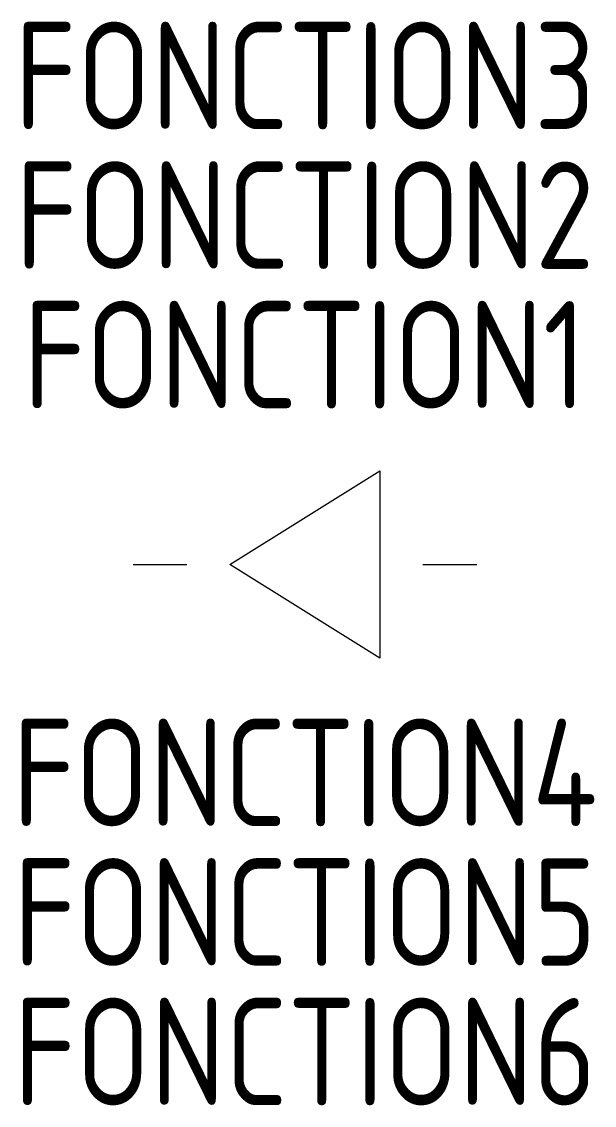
# Model space of a CAD drawing. Extents: x -1587.2 to -1573.9, y -892.2 to -867.
import ezdxf
from ezdxf.enums import TextEntityAlignment as Align

# ---------------------------------------------------------------- set-up
doc = ezdxf.new("R2010")
doc.units = 0
for name, color, linetype in [('SYMB_FIL', 3, 'CONTINUOUS'), ('SYMB_FIL_FIN', 1, 'CONTINUOUS'), ('SYMB_TXT_NOM', 3, 'CONTINUOUS')]:
    doc.layers.add(name, color=color, linetype=linetype)
doc.styles.add('NET2_5', font='isocp.shx', dxfattribs={"width": 0.9, "height": 2.5})

msp = doc.modelspace()

# ---------------------------------------------------------------- linework, layer by layer
at = {"layer": 'SYMB_FIL'}
for p, q in [((-1582.382, -879.593), (-1578.886, -877.408)), ((-1578.886, -877.408), (-1578.886, -881.778)), ((-1578.886, -881.778), (-1582.382, -879.593))]:
    msp.add_line(p, q, dxfattribs=at)
at = {"layer": 'SYMB_FIL_FIN'}
for p, q in [((-1584.634, -879.593), (-1583.382, -879.593)), ((-1577.886, -879.593), (-1576.634, -879.593))]:
    msp.add_line(p, q, dxfattribs=at)

# ---------------------------------------------------------------- texts
at = {"layer": 'SYMB_TXT_NOM', "style": 'NET2_5', "width": 0.9, "flags": 8}
for tag, p in [('FONCTION3', (-1580.634, -869.458)), ('FONCTION2', (-1580.634, -872.708)), ('FONCTION1', (-1580.634, -875.958)), ('FONCTION4', (-1580.634, -885.689)), ('FONCTION5', (-1580.634, -888.939)), ('FONCTION6', (-1580.634, -892.189))]:
    msp.add_attdef(tag, text='', height=2.5, dxfattribs=at).set_placement(p, align=Align.CENTER)

doc.saveas('drawing.dxf')
